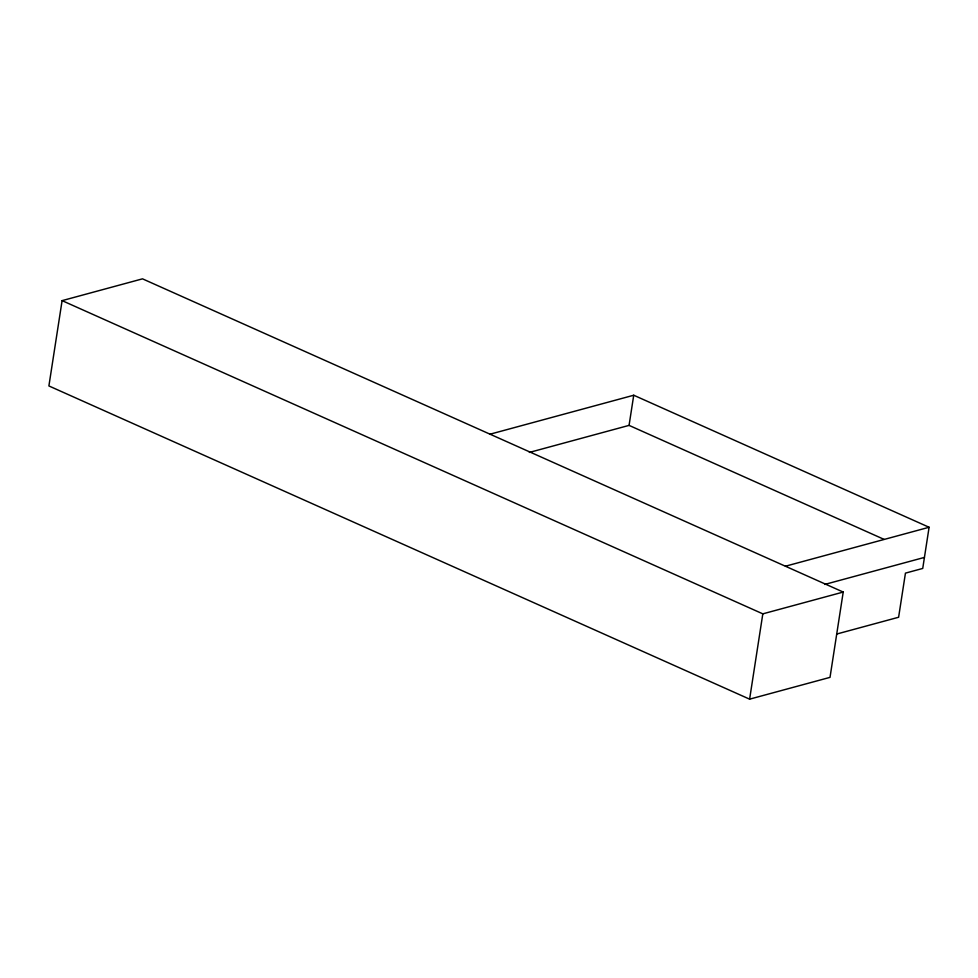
<?xml version="1.0" encoding="UTF-8"?>
<svg xmlns="http://www.w3.org/2000/svg" width="978" height="978" viewBox="0 0 978 978"><rect width="100%" height="100%" fill="white"/><g stroke="black" fill="none" stroke-linecap="round" stroke-linejoin="round"><path stroke-width="1.47" d="M62.103 300.637L48.9 385.943L749.613 699.16L830.016 677.363L843.219 592.057L142.507 278.84L62.103 300.637L762.816 613.854L843.219 592.057M529.367 452.423L629.062 425.381L633.732 395.234L929.1 527.264L922.731 568.438L905.445 573.132L898.611 617.252L836.887 633.988M749.613 699.16L762.816 613.854M490.051 434.195L633.732 395.234M785.42 566.225L929.1 527.264M824.735 584.441L924.43 557.411M629.062 425.381L884.026 539.355"/></g></svg>
